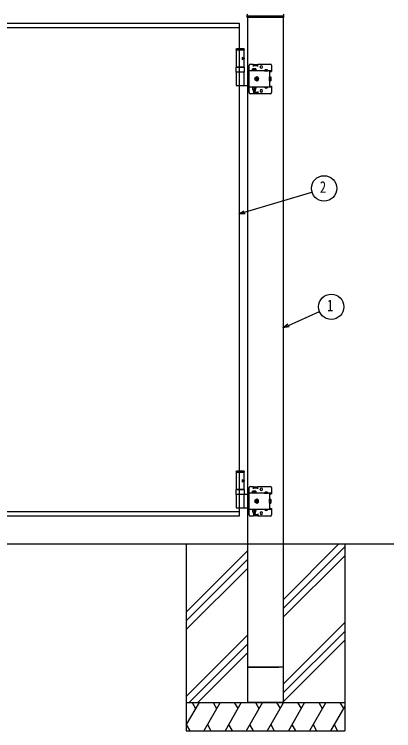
# Model space of a CAD drawing. Units: millimetres, scale not verified. Extents: x -4205 to 4205, y -2970 to 2970.
# Drawn here: x -433 to 645, y -525 to 1511 of the extents above; entities that cross this region are included whole.
import ezdxf
from ezdxf.enums import TextEntityAlignment as Align

# ---------------------------------------------------------------- set-up
doc = ezdxf.new("R2010")
doc.units = ezdxf.units.MM
doc.header["$LTSCALE"] = 12
doc.layers.add('0-4_YKK_A1', color=4, linetype='Continuous')
doc.layers.add('0-5_YKK_D', color=6, linetype='Continuous')
doc.styles.add('ＭＳ ゴシック', font='')
doc.styles.get('ＭＳ ゴシック').set_extended_font_data('MS Gothic')

msp = doc.modelspace()

# ---------------------------------------------------------------- linework, layer by layer
at = {"layer": '0-4_YKK_A1'}
for p, q in [((228.92, 1502.03), (229.27, 1508.69)), ((333.12, 1502.03), (332.77, 1508.69)), ((332.62, 1501.5), (229.42, 1501.5)), ((231.02, 1362), (231.02, 1505)), ((331.02, 1505), (231.02, 1505)), ((331.02, 1505), (331.02, 5)), ((-593.98, 1485), (206.02, 1485)), ((-593.98, 1473), (206.02, 1473)), ((206.02, 1485), (206.02, 1413)), ((197.52, 1411), (198.67, 1413)), ((197.52, 1411), (197.52, 1410)), ((197.52, 1410), (197.52, 1360)), ((220.52, 1411), (219.36, 1413)), ((220.52, 1411), (220.52, 1410)), ((220.52, 1360), (220.52, 1410)), ((218.21, 1385.42), (218.8, 1385.42)), ((218.21, 1384.58), (218.8, 1384.58)), ((219.22, 1387.1), (219.82, 1387.1)), ((219.22, 1382.9), (219.82, 1382.9)), ((235.02, 1288), (235.02, 1366)), ((238.02, 1369), (247.02, 1369)), ((247.02, 1362.5), (247.02, 1369)), ((247.02, 1368), (259.02, 1368)), ((247.02, 1365), (259.02, 1365)), ((259.02, 1369), (295.02, 1369)), ((259.02, 1362.5), (259.02, 1369)), ((298.02, 1366), (298.02, 1347.7)), ((206.02, 1346), (197.52, 1346)), ((197.52, 1345), (197.52, 1309)), ((220.52, 1360), (220.52, 1346)), ((220.52, 1309), (220.52, 1345)), ((231.02, 122), (231.02, 1362)), ((231.02, 1346), (235.02, 1346)), ((298.02, 1350.2), (235.02, 1350.2)), ((249.02, 1351.8), (249.02, 1355.37)), ((266.27, 1360.75), (266.27, 1361.25)), ((272.77, 1360.75), (272.77, 1361.25)), ((278.27, 1350.71), (278.27, 1350.2)), ((278.27, 1350.2), (287.77, 1350.2)), ((292.02, 1347.7), (292.02, 1350.2)), ((292.02, 1347.7), (292.02, 1306.3)), ((292.02, 1347.7), (298.02, 1347.7)), ((256.02, 1332.77), (251.02, 1329.89)), ((252.87, 1327.6), (252.87, 1326.4)), ((254.11, 1327.6), (252.87, 1327.6)), ((252.87, 1326.4), (254.11, 1326.4)), ((256.62, 1330.15), (255.42, 1330.15)), ((255.42, 1330.15), (255.42, 1328.91)), ((255.42, 1325.09), (255.42, 1323.85)), ((255.42, 1323.85), (256.62, 1323.85)), ((261.02, 1329.89), (256.02, 1332.77)), ((256.62, 1328.91), (256.62, 1330.15)), ((256.62, 1323.85), (256.62, 1325.09)), ((259.17, 1327.6), (257.93, 1327.6)), ((257.93, 1326.4), (259.17, 1326.4)), ((259.17, 1326.4), (259.17, 1327.6)), ((261.02, 1324.11), (261.02, 1329.89)), ((292.32, 1329.89), (295.87, 1329.89)), ((292.32, 1324.11), (295.87, 1324.11)), ((296.32, 1332), (295.87, 1332.77)), ((296.32, 1332), (296.32, 1322)), ((217.83, 1308), (231.02, 1308)), ((231.02, 1308), (235.02, 1308)), ((298.02, 1303.8), (235.02, 1303.8)), ((245.82, 1303.8), (245.82, 1302.2)), ((252.22, 1303.8), (252.22, 1302.2)), ((278.27, 1303.29), (278.27, 1303.8)), ((278.27, 1303.8), (287.77, 1303.8)), ((292.32, 1323.1), (292.02, 1323.1)), ((292.02, 1306.3), (298.02, 1306.3)), ((292.02, 1306.3), (292.02, 1303.8)), ((292.32, 1321.23), (295.87, 1321.23)), ((296.32, 1322), (295.87, 1321.23)), ((298.02, 1306.3), (298.02, 1288)), ((247.02, 1285), (238.02, 1285)), ((246.02, 1292.8), (252.02, 1292.8)), ((246.56, 1297.2), (246.56, 1292.26)), ((247.02, 1291.5), (247.02, 1285)), ((247.02, 1289), (259.02, 1289)), ((247.02, 1286), (259.02, 1286)), ((249.02, 1302.2), (249.02, 1297.63)), ((251.48, 1297.2), (251.48, 1292.26)), ((259.02, 1291.5), (259.02, 1285)), ((295.02, 1285), (259.02, 1285)), ((266.27, 1293.25), (266.27, 1292.75)), ((272.77, 1293.25), (272.77, 1292.75)), ((197.52, 211), (198.67, 213)), ((197.52, 211), (197.52, 210)), ((197.52, 210), (197.52, 160)), ((220.52, 211), (219.36, 213)), ((220.52, 211), (220.52, 210)), ((220.52, 160), (220.52, 210)), ((218.21, 185.42), (218.8, 185.42)), ((218.21, 184.58), (218.8, 184.58)), ((219.22, 187.1), (219.82, 187.1)), ((219.22, 182.9), (219.82, 182.9)), ((235.02, 88), (235.02, 166)), ((238.02, 169), (247.02, 169)), ((247.02, 162.5), (247.02, 169)), ((247.02, 168), (259.02, 168)), ((247.02, 165), (259.02, 165)), ((259.02, 169), (295.02, 169)), ((259.02, 162.5), (259.02, 169)), ((298.02, 166), (298.02, 147.7)), ((197.52, 145), (197.52, 109)), ((220.52, 160), (220.52, 146)), ((220.52, 109), (220.52, 145)), ((231.02, 146), (235.02, 146)), ((298.02, 150.2), (235.02, 150.2)), ((249.02, 151.8), (249.02, 155.37)), ((266.27, 160.75), (266.27, 161.25)), ((272.77, 160.75), (272.77, 161.25)), ((278.27, 150.71), (278.27, 150.2)), ((278.27, 150.2), (287.77, 150.2)), ((292.02, 147.7), (292.02, 150.2)), ((292.02, 147.7), (292.02, 106.3)), ((292.02, 147.7), (298.02, 147.7)), ((256.02, 132.77), (251.02, 129.89)), ((252.87, 127.6), (252.87, 126.4)), ((254.11, 127.6), (252.87, 127.6)), ((252.87, 126.4), (254.11, 126.4)), ((256.62, 130.15), (255.42, 130.15)), ((255.42, 130.15), (255.42, 128.91)), ((255.42, 125.09), (255.42, 123.85)), ((255.42, 123.85), (256.62, 123.85)), ((261.02, 129.89), (256.02, 132.77)), ((256.62, 128.91), (256.62, 130.15)), ((256.62, 123.85), (256.62, 125.09)), ((259.17, 127.6), (257.93, 127.6)), ((257.93, 126.4), (259.17, 126.4)), ((259.17, 126.4), (259.17, 127.6)), ((261.02, 124.11), (261.02, 129.89)), ((292.32, 123.1), (292.02, 123.1)), ((292.32, 129.89), (295.87, 129.89)), ((292.32, 124.11), (295.87, 124.11)), ((296.32, 132), (295.87, 132.77)), ((296.32, 132), (296.32, 122)), ((217.83, 108), (231.02, 108)), ((231.02, 5), (231.02, 122)), ((231.02, 108), (235.02, 108)), ((298.02, 103.8), (235.02, 103.8)), ((245.82, 103.8), (245.82, 102.2)), ((249.02, 102.2), (249.02, 97.63)), ((252.22, 103.8), (252.22, 102.2)), ((278.27, 103.29), (278.27, 103.8)), ((278.27, 103.8), (287.77, 103.8)), ((292.02, 106.3), (298.02, 106.3)), ((292.02, 106.3), (292.02, 103.8)), ((292.32, 121.23), (295.87, 121.23)), ((296.32, 122), (295.87, 121.23)), ((298.02, 106.3), (298.02, 88)), ((206.02, 97), (-593.98, 97)), ((206.02, 85), (-593.98, 85)), ((247.02, 85), (238.02, 85)), ((246.02, 92.8), (252.02, 92.8)), ((246.56, 97.2), (246.56, 92.26)), ((247.02, 91.5), (247.02, 85)), ((247.02, 89), (259.02, 89)), ((247.02, 86), (259.02, 86)), ((251.48, 97.2), (251.48, 92.26)), ((259.02, 91.5), (259.02, 85)), ((295.02, 85), (259.02, 85)), ((266.27, 93.25), (266.27, 92.75)), ((272.77, 93.25), (272.77, 92.75)), ((645.16, 5), (-1594.05, 5)), ((56.02, 5), (56.02, -525)), ((231.02, -445), (231.02, 5)), ((331.02, 5), (331.02, -445)), ((488.81, 5), (331.02, -152.79)), ((506.02, 5), (506.02, -525)), ((231.02, -12.79), (56.02, -187.79)), ((506.02, -2.79), (331.02, -177.79)), ((231.02, -37.79), (56.02, -212.79)), ((506.02, -27.79), (331.02, -202.79)), ((231.02, -62.79), (56.02, -237.79)), ((506.02, -217.79), (331.02, -392.79)), ((506.02, -242.79), (331.02, -417.79)), ((231.02, -252.79), (56.02, -427.79)), ((231.02, -277.79), (63.81, -445)), ((506.02, -267.79), (331.02, -442.79)), ((88.81, -445), (231.02, -302.79)), ((331.02, -345), (231.02, -345)), ((231.02, -345), (306.02, -345)), ((243.52, -345), (318.52, -345)), ((56.02, -445), (506.02, -445)), ((92.21, -445), (56.02, -507.68)), ((72.21, -445), (82.21, -462.32)), ((152.21, -445), (106.02, -525)), ((132.21, -445), (142.21, -462.32)), ((212.21, -445), (166.02, -525)), ((192.21, -445), (202.21, -462.32)), ((272.21, -445), (226.02, -525)), ((331.02, -445), (231.02, -445)), ((231.02, -445), (306.02, -445)), ((331.02, -445), (231.02, -445)), ((231.02, -445), (306.02, -445)), ((243.52, -445), (318.52, -445)), ((243.52, -445), (318.52, -445)), ((252.21, -445), (262.21, -462.32)), ((332.21, -445), (286.02, -525)), ((312.21, -445), (322.21, -462.32)), ((392.21, -445), (346.02, -525)), ((372.21, -445), (382.21, -462.32)), ((452.21, -445), (406.02, -525)), ((432.21, -445), (442.21, -462.32)), ((492.21, -445), (502.21, -462.32)), ((506.02, -455.72), (466.02, -525)), ((56.02, -507.68), (66.02, -525)), ((116.02, -507.68), (126.02, -525)), ((176.02, -507.68), (186.02, -525)), ((236.02, -507.68), (246.02, -525)), ((296.02, -507.68), (306.02, -525)), ((356.02, -507.68), (366.02, -525)), ((416.02, -507.68), (426.02, -525)), ((476.02, -507.68), (486.02, -525)), ((56.02, -525), (506.02, -525))]:
    msp.add_line(p, q, dxfattribs=at)
for points in [[(206.02, 1473), (206.02, 108), (206.02, 85)], [(197.52, 1411), (206.02, 1411), (220.52, 1411)], [(197.52, 1410), (206.02, 1410), (220.52, 1410)], [(198.67, 1413), (206.02, 1413), (219.36, 1413)], [(219.34, 1386.26), (219.34, 1386.1), (219.32, 1385.94), (219.28, 1385.79), (219.21, 1385.67), (219.12, 1385.56), (219.02, 1385.48), (218.91, 1385.44), (218.8, 1385.42)], [(218.8, 1384.58), (218.91, 1384.56), (219.02, 1384.52), (219.12, 1384.44), (219.21, 1384.33), (219.28, 1384.21), (219.32, 1384.06), (219.34, 1383.9), (219.34, 1383.74)], [(220.31, 1385.51), (220.25, 1385.56), (220.15, 1385.67), (220.07, 1385.79), (220, 1385.94), (219.96, 1386.1), (219.93, 1386.26)], [(219.93, 1383.74), (219.96, 1383.9), (220, 1384.06), (220.07, 1384.21), (220.15, 1384.33), (220.25, 1384.44), (220.31, 1384.49)], [(220.52, 1346), (206.02, 1346), (197.52, 1346), (197.52, 1360)], [(197.52, 1360), (206.02, 1360), (220.52, 1360)], [(220.52, 1360), (206.02, 1360), (197.52, 1360)], [(278.27, 1350.71), (287.77, 1350.71), (287.77, 1350.2)], [(280.67, 1352.7), (281.87, 1350.23), (283.02, 1349.62)], [(285.37, 1352.7), (284.16, 1350.23), (283.02, 1349.62)], [(235.02, 1321.9), (233.02, 1321.9), (233.02, 1332.1), (235.02, 1332.1)], [(251.02, 1329.89), (251.02, 1324.11), (256.02, 1321.23), (261.02, 1324.11)], [(292.32, 1323.1), (292.32, 1330.9), (292.02, 1330.9)], [(292.32, 1321.23), (292.32, 1332.77), (295.87, 1332.77)], [(198.52, 1308), (206.02, 1308), (217.83, 1308)], [(278.27, 1303.29), (287.77, 1303.29), (287.77, 1303.8)], [(280.67, 1301.3), (281.87, 1303.77), (283.02, 1304.38)], [(285.37, 1301.3), (284.16, 1303.77), (283.02, 1304.38)], [(246.02, 1297.2), (246.02, 1292.8), (247.02, 1291.8), (251.02, 1291.8)], [(252.02, 1297.2), (252.02, 1292.8), (251.02, 1291.8)], [(197.52, 211), (206.02, 211), (220.52, 211)], [(197.52, 210), (206.02, 210), (220.52, 210)], [(198.67, 213), (206.02, 213), (219.36, 213)], [(219.34, 186.26), (219.34, 186.1), (219.32, 185.94), (219.28, 185.79), (219.21, 185.67), (219.12, 185.56), (219.02, 185.48), (218.91, 185.44), (218.8, 185.42)], [(218.8, 184.58), (218.91, 184.56), (219.02, 184.52), (219.12, 184.44), (219.21, 184.33), (219.28, 184.21), (219.32, 184.06), (219.34, 183.9), (219.34, 183.74)], [(220.31, 185.51), (220.25, 185.56), (220.15, 185.67), (220.07, 185.79), (220, 185.94), (219.96, 186.1), (219.93, 186.26)], [(219.93, 183.74), (219.96, 183.9), (220, 184.06), (220.07, 184.21), (220.15, 184.33), (220.25, 184.44), (220.31, 184.49)], [(220.52, 146), (206.02, 146), (197.52, 146), (197.52, 160)], [(197.52, 160), (206.02, 160), (220.52, 160)], [(220.52, 160), (206.02, 160), (197.52, 160)], [(231.02, 146), (206.02, 146), (197.52, 146)], [(278.27, 150.71), (287.77, 150.71), (287.77, 150.2)], [(280.67, 152.7), (281.87, 150.23), (283.02, 149.62)], [(285.37, 152.7), (284.16, 150.23), (283.02, 149.62)], [(235.02, 121.9), (233.02, 121.9), (233.02, 132.1), (235.02, 132.1)], [(251.02, 129.89), (251.02, 124.11), (256.02, 121.23), (261.02, 124.11)], [(292.32, 123.1), (292.32, 130.9), (292.02, 130.9)], [(292.32, 121.23), (292.32, 132.77), (295.87, 132.77)], [(198.52, 108), (206.02, 108), (217.83, 108)], [(278.27, 103.29), (287.77, 103.29), (287.77, 103.8)], [(280.67, 101.3), (281.87, 103.77), (283.02, 104.38)], [(285.37, 101.3), (284.16, 103.77), (283.02, 104.38)], [(246.02, 97.2), (246.02, 92.8), (247.02, 91.8), (251.02, 91.8)], [(252.02, 97.2), (252.02, 92.8), (251.02, 91.8)]]:
    msp.add_lwpolyline(points, dxfattribs=at)
for points in [[(242.77, 1350.2), (242.77, 1351.8), (255.27, 1351.8), (255.27, 1350.2)], [(254.02, 1351.8), (244.02, 1351.8), (244.02, 1355.8), (254.02, 1355.8)], [(242.77, 1303.8), (242.77, 1302.2), (255.27, 1302.2), (255.27, 1303.8)], [(254.02, 1302.2), (244.02, 1302.2), (244.02, 1297.2), (254.02, 1297.2)], [(242.77, 150.2), (242.77, 151.8), (255.27, 151.8), (255.27, 150.2)], [(254.02, 151.8), (244.02, 151.8), (244.02, 155.8), (254.02, 155.8)], [(242.77, 103.8), (242.77, 102.2), (255.27, 102.2), (255.27, 103.8)], [(254.02, 102.2), (244.02, 102.2), (244.02, 97.2), (254.02, 97.2)]]:
    msp.add_lwpolyline(points, close=True, dxfattribs=at)
for centre, radius in [((256.02, 1327), 5), ((256.02, 1327), 4.3), ((256.02, 127), 5), ((256.02, 127), 4.3)]:
    msp.add_circle(centre, radius, dxfattribs=at)
for centre, radius, start, end in [((231.27, 1508.58), 2, 99.00123, 177), ((330.77, 1508.58), 2, 3, 80.99877), ((229.42, 1502), 0.5, 177, 270), ((332.62, 1502), 0.5, 270, 3), ((238.02, 1366), 3, 90, 180), ((269.52, 1361.25), 3.25, 0, 180), ((295.02, 1366), 3, 0, 90), ((198.52, 1345), 1, 90, 180), ((219.52, 1345), 1, 0, 90), ((246.52, 1348.37), 7.43, 70.34714, 109.65286), ((251.52, 1348.37), 7.43, 70.34714, 109.65286), ((269.52, 1360.75), 3.25, 180, 0), ((283.02, 1347.43), 5.77, 34.65097, 145.34903), ((254.11, 1328.91), 1.31, 270, 0), ((254.11, 1325.09), 1.31, 0, 90), ((257.93, 1328.91), 1.31, 180, 270), ((257.93, 1325.09), 1.31, 90, 180), ((293.76, 1331.33), 2.56, 325.61575, 34.38425), ((293.76, 1322.67), 2.56, 325.61575, 34.38425), ((286.77, 1327), 9.55, 342.41205, 17.58795), ((198.52, 1309), 1, 180, 270), ((219.52, 1309), 1, 270, 0), ((283.02, 1306.57), 5.77, 214.65097, 325.34903), ((238.02, 1288), 3, 180, 270), ((246.52, 1304.63), 7.43, 250.34714, 289.65286), ((251.52, 1304.63), 7.43, 250.34714, 289.65286), ((269.52, 1293.25), 3.25, 0, 180), ((269.52, 1292.75), 3.25, 180, 0), ((295.02, 1288), 3, 270, 0), ((238.02, 166), 3, 90, 180), ((269.52, 161.25), 3.25, 0, 180), ((295.02, 166), 3, 0, 90), ((198.52, 145), 1, 90, 180), ((219.52, 145), 1, 0, 90), ((246.52, 148.37), 7.43, 70.34714, 109.65286), ((251.52, 148.37), 7.43, 70.34714, 109.65286), ((269.52, 160.75), 3.25, 180, 0), ((283.02, 147.43), 5.77, 34.65097, 145.34903), ((254.11, 128.91), 1.31, 270, 0), ((254.11, 125.09), 1.31, 0, 90), ((257.93, 128.91), 1.31, 180, 270), ((257.93, 125.09), 1.31, 90, 180), ((293.76, 131.33), 2.56, 325.61575, 34.38425), ((293.76, 122.67), 2.56, 325.61575, 34.38425), ((286.77, 127), 9.55, 342.41205, 17.58795), ((198.52, 109), 1, 180, 270), ((219.52, 109), 1, 270, 0), ((283.02, 106.57), 5.77, 214.65097, 325.34903), ((238.02, 88), 3, 180, 270), ((246.52, 104.63), 7.43, 250.34714, 289.65286), ((251.52, 104.63), 7.43, 250.34714, 289.65286), ((269.52, 93.25), 3.25, 0, 180), ((269.52, 92.75), 3.25, 180, 0), ((295.02, 88), 3, 270, 0)]:
    msp.add_arc(centre, radius, start, end, dxfattribs=at)
for centre in [(217.86, 1385), (217.86, 185)]:
    msp.add_ellipse(centre, major_axis=(0, 3.5), ratio=0.707107, dxfattribs=at)
for centre, start_param, end_param in [((211.85, 1385), 4.6657054, 4.7590726), ((213.04, 1385), 4.8528504, 4.9478932), ((213.63, 1385), 4.8528504, 4.9478932), ((213.04, 1385), 4.4768847, 4.5719276), ((213.63, 1385), 4.4768847, 4.5719276), ((211.85, 185), 4.6657054, 4.7590726), ((213.04, 185), 4.8528504, 4.9478932), ((213.04, 185), 4.4768847, 4.5719276), ((213.63, 185), 4.8528504, 4.9478932), ((213.63, 185), 4.4768847, 4.5719276)]:
    msp.add_ellipse(centre, major_axis=(0, 9), ratio=0.707107, start_param=start_param, end_param=end_param, dxfattribs=at)
at = {"layer": '0-5_YKK_D'}
for points in [[(205.3, 943.25), (221.58, 948.14), (412.97, 1005.6)], [(222.89, 943.78), (205.3, 943.25), (220.27, 952.51)], [(330.62, 619.65), (346.11, 626.65), (434.21, 666.51)], [(347.99, 622.5), (330.62, 619.65), (344.24, 630.8)]]:
    msp.add_lwpolyline(points, dxfattribs=at)
for centre in [(447.45, 1015.96), (467.78, 679.49)]:
    msp.add_circle(centre, 36, dxfattribs=at)

# ---------------------------------------------------------------- texts
at = {"layer": '0-5_YKK_D', "style": 'ＭＳ ゴシック', "width": 0.8}
for s, p in [('2', (435.45, 993.46)), ('1', (455.78, 656.99))]:
    msp.add_text(s, height=32.99, dxfattribs=at).set_placement(p, align=Align.BOTTOM_LEFT)

doc.saveas('drawing.dxf')
